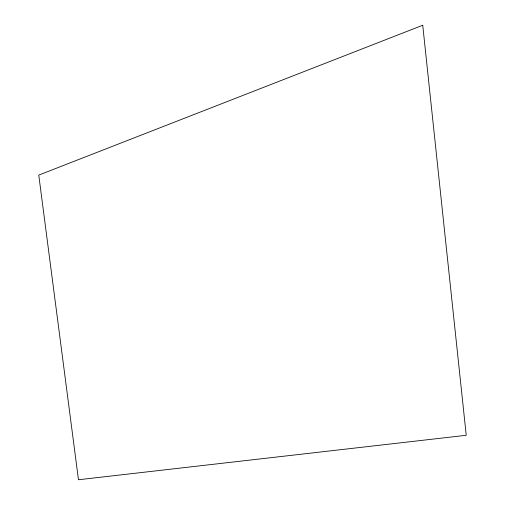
<?xml version="1.0" encoding="UTF-8"?>
<svg xmlns="http://www.w3.org/2000/svg" width="505" height="505" viewBox="0 0 505 505"><rect width="100%" height="100%" fill="white"/><g stroke="black" fill="none" stroke-linecap="round" stroke-linejoin="round"><path stroke-width="0.76" d="M422.735 25.25L38.765 175.102L78.464 479.75L466.235 435.291L422.735 25.25"/></g></svg>
